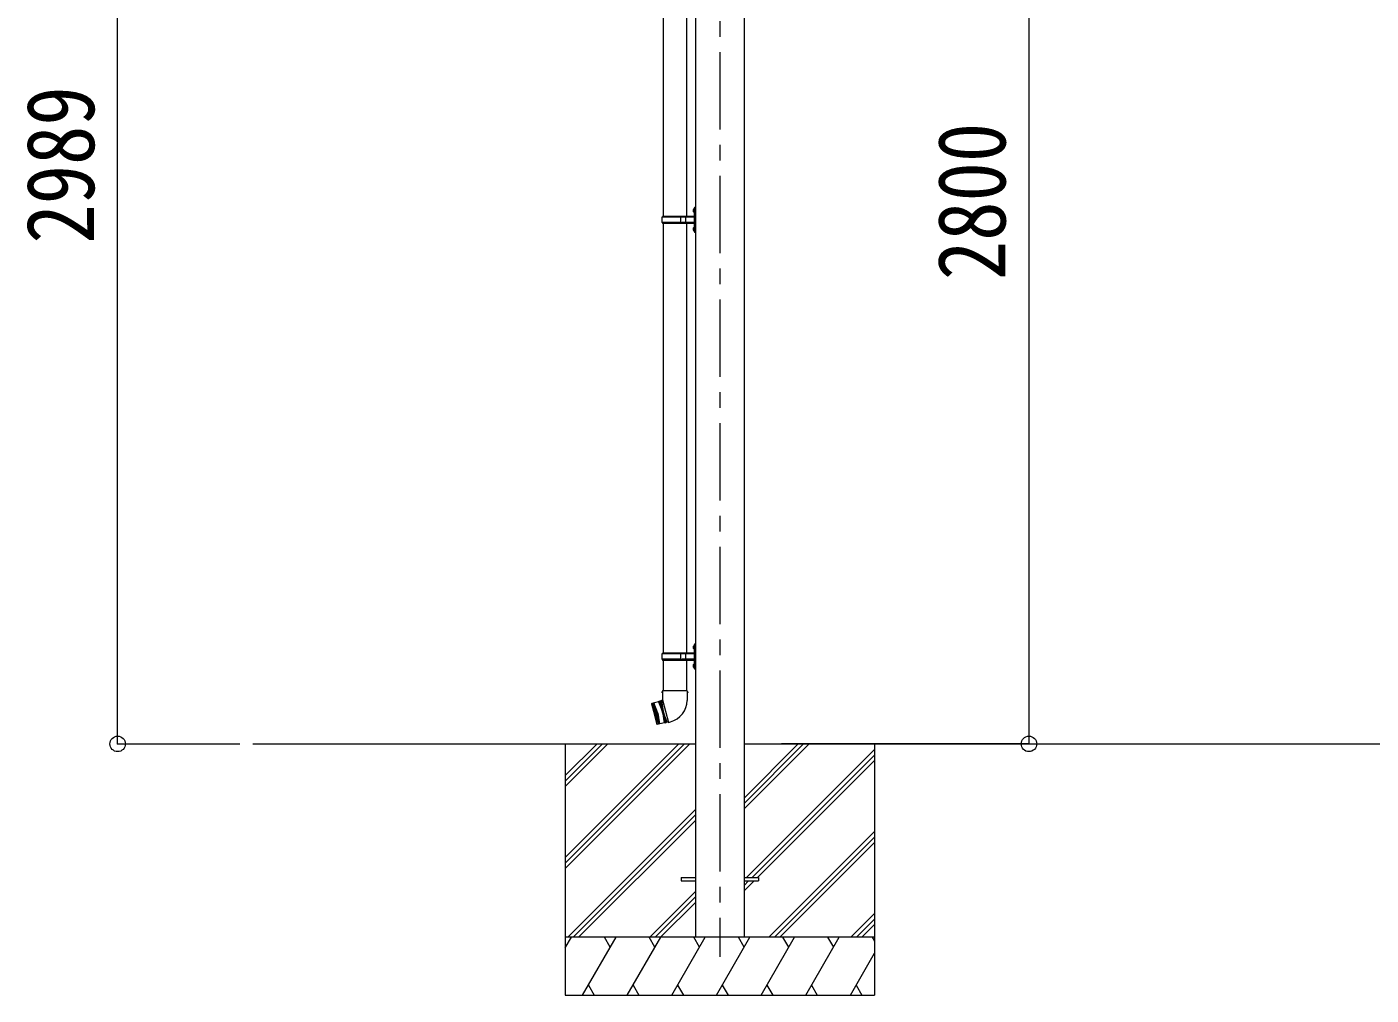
# Model space of a CAD drawing. Units: millimetres at full size, sheet at 1:40. Extents: x -11243 to 11243, y -7760 to 7760.
# Drawn here: x 709 to 4187, y -5085 to -2580 of the extents above; entities that cross this region are included whole.
import ezdxf
from ezdxf.enums import TextEntityAlignment as Align

# ---------------------------------------------------------------- set-up
doc = ezdxf.new("R2010")
doc.units = ezdxf.units.MM
doc.header["$LTSCALE"] = 40
doc.header["$PDMODE"] = 32
doc.header["$PDSIZE"] = 40
doc.linetypes.add('CHAIN1', pattern=[8, 5, -1, 1, -1])
for name, color, linetype, lineweight in [('0-0_0', 7, 'Continuous', 9), ('0-1_本体', 5, 'CHAIN1', 9), ('0-3_ELV2', 7, 'Continuous', 9), ('0-6_OTH_LINE', 6, 'Continuous', 9), ('0-9_OUTLINE', 7, 'Continuous', 9)]:
    doc.layers.add(name, color=color, linetype=linetype, lineweight=lineweight)
doc.styles.add('ＭＳ ゴシック', font='')
doc.styles.get('ＭＳ ゴシック').set_extended_font_data('MS Gothic')

msp = doc.modelspace()

# ---------------------------------------------------------------- linework, layer by layer
at = {"layer": '0-0_0'}
for p, q in [((1293.32, -4435.3), (2439.38, -4435.3)), ((2101.88, -4435.3), (2101.88, -5085.3)), ((2101.88, -4729.47), (2396.06, -4435.3)), ((2101.88, -4743.62), (2410.2, -4435.3)), ((2101.88, -4757.76), (2424.34, -4435.3)), ((2101.88, -4545.63), (2212.21, -4435.3)), ((2101.88, -4531.49), (2198.07, -4435.3)), ((2101.88, -4517.34), (2183.93, -4435.3)), ((2564.38, -4435.3), (5339.3, -4435.3)), ((2564.38, -4603.63), (2732.71, -4435.3)), ((2564.38, -4589.49), (2718.57, -4435.3)), ((2564.38, -4575.34), (2704.43, -4435.3)), ((2571.05, -4780.8), (2901.88, -4449.98)), ((2901.88, -4435.3), (2901.88, -5085.3)), ((2585.2, -4780.8), (2901.88, -4464.12)), ((2599.34, -4780.8), (2901.88, -4478.26)), ((2108.19, -4935.3), (2439.38, -4604.11)), ((2122.33, -4935.3), (2439.38, -4618.25)), ((2136.47, -4935.3), (2439.38, -4632.39)), ((2628.69, -4935.3), (2901.88, -4662.11)), ((2642.83, -4935.3), (2901.88, -4676.25)), ((2656.97, -4935.3), (2901.88, -4690.39)), ((2564.38, -4815.76), (2590.34, -4789.8)), ((2564.38, -4801.62), (2576.2, -4789.8)), ((2439.38, -4816.24), (2320.32, -4935.3)), ((2334.46, -4935.3), (2439.38, -4830.38)), ((2348.6, -4935.3), (2439.38, -4844.52)), ((2840.82, -4935.3), (2901.88, -4874.24)), ((2854.96, -4935.3), (2901.88, -4888.38)), ((2869.1, -4935.3), (2901.88, -4902.52)), ((2901.88, -4935.3), (2101.88, -4935.3)), ((2101.88, -4962.8), (2117.76, -4935.3)), ((2146.62, -5085.3), (2233.23, -4935.3)), ((2218.23, -4961.28), (2203.23, -4935.3)), ((2262.1, -5085.3), (2348.7, -4935.3)), ((2333.7, -4961.28), (2318.69, -4935.3)), ((2377.56, -5085.3), (2464.17, -4935.3)), ((2449.17, -4961.28), (2434.17, -4935.3)), ((2493.04, -5085.3), (2579.64, -4935.3)), ((2564.64, -4961.28), (2549.64, -4935.3)), ((2608.51, -5085.3), (2695.11, -4935.3)), ((2680.11, -4961.28), (2665.11, -4935.3)), ((2723.98, -5085.3), (2810.58, -4935.3)), ((2780.58, -4935.3), (2795.58, -4961.28)), ((2896.05, -4935.3), (2901.88, -4945.4)), ((2839.45, -5085.3), (2901.88, -4977.16)), ((2161.62, -5059.32), (2176.62, -5085.3)), ((2277.09, -5059.32), (2292.09, -5085.3)), ((2392.56, -5059.32), (2407.56, -5085.3)), ((2508.03, -5059.32), (2523.03, -5085.3)), ((2623.5, -5059.32), (2638.5, -5085.3)), ((2738.97, -5059.32), (2753.97, -5085.3)), ((2854.44, -5059.32), (2869.44, -5085.3)), ((2101.88, -5085.3), (2901.88, -5085.3))]:
    msp.add_line(p, q, dxfattribs=at)
at = {"layer": '0-1_本体'}
msp.add_line((2501.88, -1365.47), (2501.88, -4985.91), dxfattribs=at)
at = {"layer": '0-3_ELV2', "color": 4}
for p, q in [((2439.38, -4935.3), (2439.38, -1636.4)), ((2564.38, -1636.4), (2564.38, -4935.3)), ((2401.88, -4780.8), (2439.38, -4780.8)), ((2401.88, -4780.8), (2401.88, -4789.8)), ((2401.88, -4789.8), (2439.38, -4789.8)), ((2564.38, -4780.8), (2601.88, -4780.8)), ((2564.38, -4789.8), (2601.88, -4789.8)), ((2601.88, -4780.8), (2601.88, -4789.8))]:
    msp.add_line(p, q, dxfattribs=at)
at = {"layer": '0-6_OTH_LINE'}
for p, q in [((943.69, -4435.3), (943.69, -1446.53)), ((3301.55, -1635.3), (3301.55, -4435.3)), ((943.69, -4435.3), (1259.93, -4435.3)), ((3301.55, -4435.3), (2661.52, -4435.3))]:
    msp.add_line(p, q, dxfattribs=at)
for p in [(943.69, -4435.3), (3301.55, -4435.3)]:
    msp.add_point(p, dxfattribs=at)
at = {"layer": '0-9_OUTLINE'}
for p, q in [((2355.53, -1958.3), (2355.53, -3070.29)), ((2415.23, -1958.3), (2415.23, -3070.29)), ((2433.08, -3053.15), (2435.12, -3054.15)), ((2434.35, -3051.15), (2434.98, -3051.15)), ((2434.35, -3051.15), (2434.35, -3059.45)), ((2434.35, -3059.45), (2434.98, -3059.45)), ((2434.98, -3051.15), (2435.38, -3051.55)), ((2435.12, -3054.15), (2435.73, -3055.3)), ((2437.38, -3046.8), (2435.38, -3048.8)), ((2435.38, -3048.8), (2435.38, -3109.8)), ((2437.38, -3046.8), (2437.38, -3111.8)), ((2437.38, -3046.8), (2439.38, -3046.8)), ((2352.38, -3072.3), (2353.38, -3070.3)), ((2352.38, -3086.3), (2352.38, -3072.3)), ((2400.87, -3072.3), (2352.38, -3072.3)), ((2352.38, -3086.3), (2353.38, -3088.3)), ((2400.87, -3086.3), (2352.38, -3086.3)), ((2434.88, -3070.3), (2353.38, -3070.3)), ((2353.38, -3088.3), (2434.88, -3088.3)), ((2355.53, -3088.29), (2355.53, -4200.3)), ((2400.87, -3088.3), (2400.87, -3070.3)), ((2401.63, -3070.3), (2403.63, -3072.3)), ((2401.63, -3088.3), (2403.63, -3086.3)), ((2434.88, -3072.3), (2403.63, -3072.3)), ((2434.88, -3086.3), (2403.63, -3086.3)), ((2414, -3072.3), (2412, -3070.3)), ((2414, -3086.3), (2412, -3088.3)), ((2414, -3086.3), (2414, -3072.3)), ((2415.23, -3088.29), (2415.23, -4200.3)), ((2433.08, -3101.15), (2435.12, -3102.15)), ((2434.35, -3099.15), (2434.98, -3099.15)), ((2434.35, -3099.15), (2434.35, -3107.45)), ((2434.35, -3107.45), (2434.98, -3107.45)), ((2434.98, -3099.15), (2434.98, -3107.45)), ((2434.98, -3099.15), (2435.38, -3099.55)), ((2434.98, -3107.45), (2435.38, -3107.05)), ((2435.12, -3102.15), (2435.73, -3103.3)), ((2435.38, -3109.8), (2437.38, -3111.8)), ((2439.38, -3111.8), (2437.38, -3111.8)), ((2352.38, -4202.3), (2353.38, -4200.3)), ((2352.38, -4216.3), (2352.38, -4202.3)), ((2400.87, -4202.3), (2352.38, -4202.3)), ((2434.88, -4200.3), (2353.38, -4200.3)), ((2400.87, -4218.3), (2400.87, -4200.3)), ((2401.63, -4200.3), (2403.63, -4202.3)), ((2434.88, -4202.3), (2403.63, -4202.3)), ((2414, -4202.3), (2412, -4200.3)), ((2414, -4216.3), (2414, -4202.3)), ((2433.08, -4183.15), (2435.12, -4184.15)), ((2434.35, -4181.15), (2434.98, -4181.15)), ((2434.35, -4181.15), (2434.35, -4189.45)), ((2434.35, -4189.45), (2434.98, -4189.45)), ((2434.98, -4181.15), (2435.38, -4181.55)), ((2435.12, -4184.15), (2435.73, -4185.3)), ((2437.38, -4176.8), (2435.38, -4178.8)), ((2435.38, -4178.8), (2435.38, -4239.8)), ((2437.38, -4176.8), (2437.38, -4241.8)), ((2437.38, -4176.8), (2439.38, -4176.8)), ((2352.38, -4216.3), (2353.38, -4218.3)), ((2400.87, -4216.3), (2352.38, -4216.3)), ((2353.38, -4218.3), (2434.88, -4218.3)), ((2355.53, -4218.3), (2355.53, -4298)), ((2401.63, -4218.3), (2403.63, -4216.3)), ((2434.88, -4216.3), (2403.63, -4216.3)), ((2414, -4216.3), (2412, -4218.3)), ((2415.23, -4218.3), (2415.23, -4298)), ((2433.08, -4231.15), (2435.12, -4232.15)), ((2434.35, -4229.15), (2434.98, -4229.15)), ((2434.35, -4229.15), (2434.35, -4237.45)), ((2434.35, -4237.45), (2434.98, -4237.45)), ((2434.98, -4229.15), (2434.98, -4237.45)), ((2434.98, -4229.15), (2435.38, -4229.55)), ((2434.98, -4237.45), (2435.38, -4237.05)), ((2435.12, -4232.15), (2435.73, -4233.3)), ((2435.38, -4239.8), (2437.38, -4241.8)), ((2439.38, -4241.8), (2437.38, -4241.8)), ((2353.68, -4298), (2351.98, -4302.5)), ((2353.71, -4303), (2351.98, -4302.5)), ((2417.08, -4298), (2353.68, -4298)), ((2353.68, -4298), (2353.82, -4321.24)), ((2417.08, -4298), (2416.93, -4323)), ((2325.09, -4331.53), (2325.45, -4330.92)), ((2325.09, -4331.53), (2339.41, -4384.94)), ((2343.32, -4326.13), (2325.45, -4330.92)), ((2340.02, -4385.3), (2325.45, -4330.92)), ((2329.31, -4329.88), (2343.88, -4384.26)), ((2333.7, -4357.85), (2329.31, -4329.88)), ((2331.24, -4329.36), (2345.82, -4383.74)), ((2341.43, -4355.78), (2331.24, -4329.36)), ((2345.96, -4324.39), (2343.32, -4326.13)), ((2345.96, -4324.39), (2347.89, -4323.87)), ((2361.05, -4380.7), (2345.96, -4324.39)), ((2350.85, -4323.33), (2347.89, -4323.87)), ((2347.89, -4323.87), (2362.98, -4380.18)), ((2353.75, -4322.56), (2350.85, -4323.33)), ((2350.85, -4323.33), (2355.43, -4352.02)), ((2353.82, -4321.24), (2353.43, -4321.35)), ((2353.43, -4321.35), (2369.03, -4379.59)), ((2333.7, -4357.85), (2343.88, -4384.26)), ((2357.89, -4380.51), (2340.02, -4385.3)), ((2341.43, -4355.78), (2345.82, -4383.74)), ((2365.81, -4379.16), (2355.43, -4352.02)), ((2361.05, -4380.7), (2357.89, -4380.51)), ((2361.05, -4380.7), (2362.98, -4380.18)), ((2365.81, -4379.16), (2362.98, -4380.18)), ((2368.71, -4378.39), (2365.81, -4379.16)), ((2369.03, -4379.59), (2373.94, -4378.28)), ((2340.02, -4385.3), (2339.41, -4384.94))]:
    msp.add_line(p, q, dxfattribs=at)
for points in [[(2433.08, -3057.45), (2435.12, -3056.45), (2435.73, -3055.3)], [(2434.98, -3051.15), (2434.98, -3059.45), (2435.38, -3059.05)], [(2433.08, -3105.45), (2435.12, -3104.45), (2435.73, -3103.3)], [(2433.08, -4187.45), (2435.12, -4186.45), (2435.73, -4185.3)], [(2434.98, -4181.15), (2434.98, -4189.45), (2435.38, -4189.05)], [(2433.08, -4235.45), (2435.12, -4234.45), (2435.73, -4233.3)], [(2417.08, -4298), (2418.58, -4302.5), (2417.05, -4303)], [(2343.32, -4326.13), (2353.5, -4352.54), (2357.89, -4380.51)]]:
    msp.add_lwpolyline(points, dxfattribs=at)
for centre, radius, start, end in [((2438.68, -3055.3), 6, 136.21765, 223.78235), ((2434.88, -3069.8), 0.5, 270, 0), ((2434.88, -3071.8), 0.5, 270, 0), ((2434.88, -3086.8), 0.5, 0, 90), ((2434.88, -3088.8), 0.5, 0, 90), ((2438.68, -3103.3), 6, 136.21765, 223.78235), ((2438.68, -4185.3), 6, 136.21765, 223.78235), ((2434.88, -4199.8), 0.5, 270, 0), ((2434.88, -4201.8), 0.5, 270, 0), ((2438.68, -4233.3), 6, 136.21765, 223.78235), ((2434.88, -4216.8), 0.5, 0, 90), ((2434.88, -4218.8), 0.5, 0, 90), ((2358.93, -4322.26), 58, 285, 359.65623)]:
    msp.add_arc(centre, radius, start, end, dxfattribs=at)

# ---------------------------------------------------------------- texts
at = {"layer": '0-6_OTH_LINE', "color": 7, "style": 'ＭＳ ゴシック', "width": 0.85}
for s, p in [('2989', (935.69, -3140.91)), ('2800', (3293.55, -3235.3))]:
    msp.add_text(s, height=176, rotation=90, dxfattribs=at).set_placement(p, align=Align.BOTTOM_LEFT)

doc.saveas('drawing.dxf')
